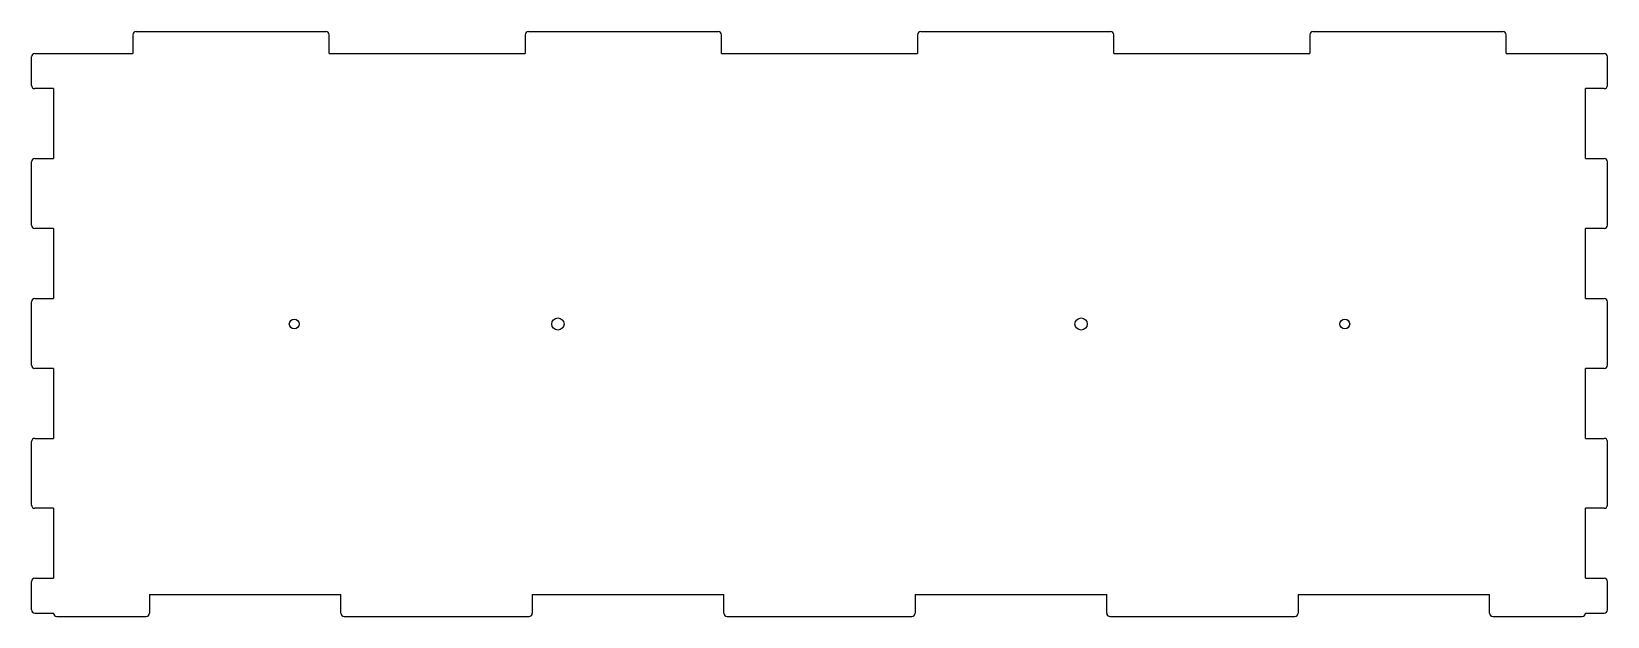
# Model space of a CAD drawing. Header units: millimetres. Extents: x 0 to 969, y 0 to 360.
import ezdxf

# ---------------------------------------------------------------- set-up
doc = ezdxf.new("R2010")
doc.units = ezdxf.units.MM
doc.layers.add('CutProfile', color=7, linetype='CONTINUOUS')

msp = doc.modelspace()

# ---------------------------------------------------------------- linework, layer by layer
at = {"layer": 'CutProfile'}
for p, q in [((64.325, 359.6), (180.975, 359.6)), ((305.625, 359.6), (422.275, 359.6)), ((546.925, 359.6), (663.575, 359.6)), ((788.225, 359.6), (904.875, 359.6)), ((62.325, 357.6), (62.325, 346)), ((182.975, 346), (182.975, 357.6)), ((303.625, 357.6), (303.625, 346)), ((424.275, 346), (424.275, 357.6)), ((544.925, 357.6), (544.925, 346)), ((665.575, 346), (665.575, 357.6)), ((786.225, 357.6), (786.225, 346)), ((906.875, 346), (906.875, 357.6)), ((0, 326.5), (0, 344)), ((2, 346), (62.325, 346)), ((182.975, 346), (303.625, 346)), ((424.275, 346), (544.925, 346)), ((665.575, 346), (786.225, 346)), ((906.875, 346), (967.2, 346)), ((969.2, 326.5), (969.2, 344)), ((13.6, 324.5), (2, 324.5)), ((13.6, 324.5), (13.6, 281.5)), ((955.6, 281.5), (955.6, 324.5)), ((967.2, 324.5), (955.6, 324.5)), ((2, 281.5), (13.6, 281.5)), ((955.6, 281.5), (967.2, 281.5)), ((0, 240.5), (0, 279.5)), ((969.2, 240.5), (969.2, 279.5)), ((13.6, 238.5), (2, 238.5)), ((13.6, 238.5), (13.6, 195.5)), ((955.6, 195.5), (955.6, 238.5)), ((967.2, 238.5), (955.6, 238.5)), ((2, 195.5), (13.6, 195.5)), ((955.6, 195.5), (967.2, 195.5)), ((0, 154.5), (0, 193.5)), ((969.2, 154.5), (969.2, 193.5)), ((13.6, 152.5), (2, 152.5)), ((13.6, 152.5), (13.6, 109.5)), ((955.6, 109.5), (955.6, 152.5)), ((967.2, 152.5), (955.6, 152.5)), ((0, 68.5), (0, 107.5)), ((2, 109.5), (13.6, 109.5)), ((955.6, 109.5), (967.2, 109.5)), ((969.2, 68.5), (969.2, 107.5)), ((13.6, 66.5), (2, 66.5)), ((13.6, 66.5), (13.6, 23.5)), ((955.6, 23.5), (955.6, 66.5)), ((967.2, 66.5), (955.6, 66.5)), ((0, 4), (0, 21.5)), ((2, 23.5), (13.6, 23.5)), ((955.6, 23.5), (967.2, 23.5)), ((969.2, 4), (969.2, 21.5)), ((72.475, 13.6), (72.475, 2)), ((72.475, 13.6), (190.225, 13.6)), ((190.225, 2), (190.225, 13.6)), ((307.975, 13.6), (307.975, 2)), ((307.975, 13.6), (425.725, 13.6)), ((425.725, 2), (425.725, 13.6)), ((543.475, 13.6), (543.475, 2)), ((543.475, 13.6), (661.225, 13.6)), ((661.225, 2), (661.225, 13.6)), ((778.975, 13.6), (778.975, 2)), ((778.975, 13.6), (896.725, 13.6)), ((896.725, 2), (896.725, 13.6)), ((2, 2), (13.6, 2)), ((15.6, 0), (70.475, 0)), ((192.225, 0), (305.975, 0)), ((427.725, 0), (541.475, 0)), ((663.225, 0), (776.975, 0)), ((898.725, 0), (953.6, 0)), ((955.6, 2), (967.2, 2))]:
    msp.add_line(p, q, dxfattribs=at)
for centre, radius in [((161.533, 179.8), 3), ((323.733, 179.8), 3.75), ((645.467, 179.8), 3.75), ((807.667, 179.8), 3)]:
    msp.add_circle(centre, radius, dxfattribs=at)
for centre, start, end in [((64.325, 357.6), 90, 180), ((180.975, 357.6), 0, 90), ((305.625, 357.6), 90, 180), ((422.275, 357.6), 0, 90), ((546.925, 357.6), 90, 180), ((663.575, 357.6), 0, 90), ((788.225, 357.6), 90, 180), ((904.875, 357.6), 0, 90), ((2, 344), 90, 180), ((967.2, 344), 0, 90), ((2, 326.5), 180, -90), ((967.2, 326.5), -90, 0), ((2, 279.5), 90, 180), ((967.2, 279.5), 0, 90), ((2, 240.5), 180, -90), ((967.2, 240.5), -90, 0), ((2, 193.5), 90, 180), ((967.2, 193.5), 0, 90), ((2, 154.5), 180, -90), ((967.2, 154.5), -90, 0), ((2, 107.5), 90, 180), ((967.2, 107.5), 0, 90), ((2, 68.5), 180, -90), ((967.2, 68.5), -90, 0), ((2, 21.5), 90, 180), ((967.2, 21.5), 0, 90), ((2, 4), -180, -90), ((15.6, 2), 180, -90), ((70.475, 2), -90, 0), ((192.225, 2), 180, -90), ((305.975, 2), -90, 0), ((427.725, 2), 180, -90), ((541.475, 2), -90, 0), ((663.225, 2), 180, -90), ((776.975, 2), -90, 0), ((898.725, 2), 180, -90), ((953.6, 2), -90, 0), ((967.2, 4), -90, 0)]:
    msp.add_arc(centre, 2, start, end, dxfattribs=at)

doc.saveas('drawing.dxf')
